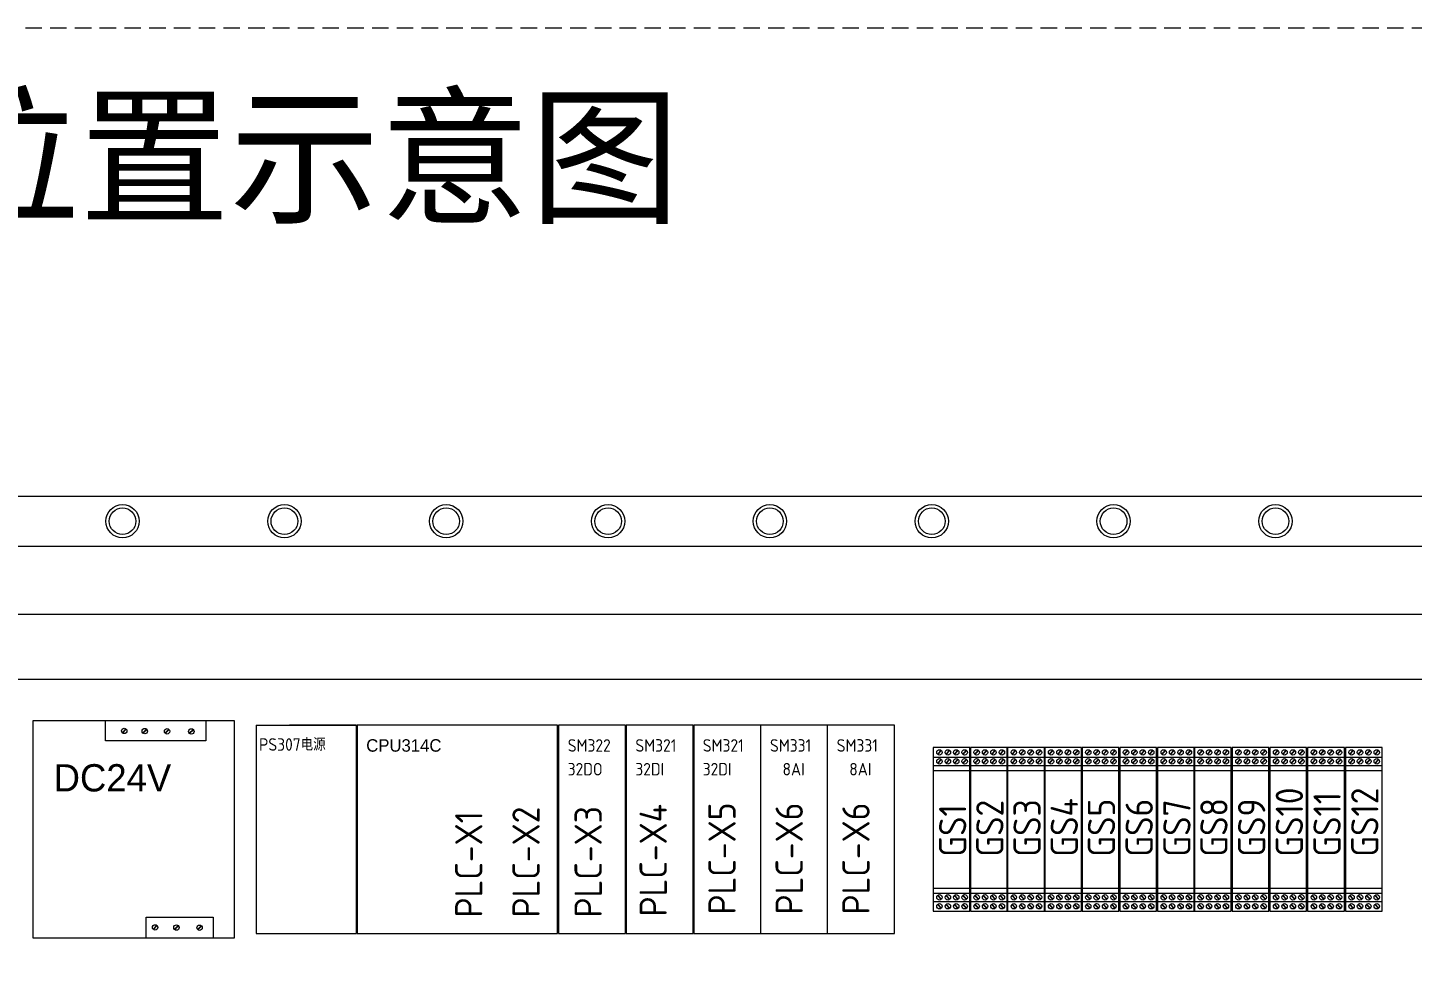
# Model space of a CAD drawing. Header units: millimetres. Extents: x 32721 to 72822, y 57624 to 123188.
# Drawn here: x 33098.1 to 33517.5, y 61903.7 to 62184.8 of the extents above; entities that cross this region are included whole.
import ezdxf

# ---------------------------------------------------------------- set-up
doc = ezdxf.new("R2010")
doc.units = ezdxf.units.MM
doc.header["$LTSCALE"] = 10
doc.linetypes.add('DASHED', pattern=[0.75, 0.5, -0.25])
doc.layers.get('0').update_dxf_attribs({"lineweight": 18})
doc.layers.add('1轮廓实线层', color=7, linetype='Continuous', lineweight=18)
doc.layers.add('6文字层', color=3, linetype='Continuous', lineweight=18)
doc.styles.add('FS', font='')
doc.styles.get("Standard").update_dxf_attribs({"font": 'isocp.shx', "width": 0.707, "bigfont": 'hztxt.shx'})
doc.styles.add('样式 1', font='SIMYOU.TTF', dxfattribs={"width": 0.75})
doc.styles.get('FS').set_extended_font_data('宋体')

msp = doc.modelspace()

# ---------------------------------------------------------------- linework, layer by layer
at = {"layer": '1轮廓实线层'}
for p, q in [((33026.21, 62042.83), (33723.68, 62042.83)), ((33041.37, 62027.67), (33708.51, 62027.67)), ((33066.02, 62007.08), (33683.86, 62007.08)), ((33085.75, 61987.38), (33664.14, 61987.38)), ((33160.74, 61974.74), (33099.58, 61974.74)), ((33099.58, 61974.74), (33099.58, 61909.03)), ((33160.74, 61909.03), (33160.74, 61974.74)), ((33126.66, 61971.17), (33127.82, 61972.33)), ((33126.76, 61971.06), (33127.92, 61972.23)), ((33132.88, 61971.12), (33134.04, 61972.28)), ((33132.98, 61971.01), (33134.14, 61972.17)), ((33139.64, 61971.06), (33140.8, 61972.23)), ((33139.74, 61970.96), (33140.9, 61972.12)), ((33146.98, 61971.01), (33148.14, 61972.17)), ((33147.08, 61970.91), (33148.24, 61972.07)), ((33167.3, 61973.47), (33167.3, 61910.3)), ((33167.3, 61973.47), (33197.62, 61973.47)), ((33197.62, 61973.47), (33177.4, 61973.47)), ((33197.62, 61910.3), (33197.62, 61973.47)), ((33258.51, 61973.47), (33197.86, 61973.47)), ((33197.86, 61973.47), (33197.86, 61910.3)), ((33258.51, 61910.3), (33258.51, 61973.47)), ((33279.11, 61973.47), (33258.89, 61973.47)), ((33258.89, 61973.47), (33258.89, 61910.3)), ((33279.11, 61910.3), (33279.11, 61973.47)), ((33299.6, 61973.47), (33279.38, 61973.47)), ((33279.38, 61973.47), (33279.38, 61910.3)), ((33299.6, 61910.3), (33299.6, 61973.47)), ((33320, 61973.47), (33299.79, 61973.47)), ((33299.79, 61973.47), (33299.79, 61910.3)), ((33320, 61973.47), (33320, 61910.3)), ((33320.15, 61910.3), (33320.15, 61973.47)), ((33340.36, 61973.47), (33320.15, 61973.47)), ((33340.36, 61910.3), (33340.36, 61973.47)), ((33340.36, 61910.3), (33340.36, 61973.47)), ((33360.58, 61973.47), (33340.36, 61973.47)), ((33360.58, 61910.3), (33360.58, 61973.47)), ((33136.02, 61911.64), (33137.18, 61912.8)), ((33136.12, 61911.54), (33137.28, 61912.7)), ((33142.48, 61911.59), (33143.64, 61912.75)), ((33142.58, 61911.49), (33143.74, 61912.65)), ((33149.49, 61911.54), (33150.65, 61912.7)), ((33149.59, 61911.43), (33150.76, 61912.6)), ((33099.58, 61909.03), (33160.74, 61909.03)), ((33167.3, 61910.3), (33197.62, 61910.3)), ((33177.4, 61910.3), (33197.62, 61910.3)), ((33197.86, 61910.3), (33258.51, 61910.3)), ((33258.89, 61910.3), (33279.11, 61910.3)), ((33279.38, 61910.3), (33299.6, 61910.3)), ((33299.79, 61910.3), (33320, 61910.3)), ((33320.15, 61910.3), (33340.36, 61910.3)), ((33340.36, 61910.3), (33360.58, 61910.3))]:
    msp.add_line(p, q, dxfattribs=at)
at = {"layer": '1轮廓实线层', "lineweight": 13}
for p, q in [((33383.47, 61966.65), (33372.35, 61966.65)), ((33372.35, 61966.65), (33372.35, 61917.12)), ((33373.6, 61964.67), (33374.76, 61965.83)), ((33373.7, 61964.57), (33374.86, 61965.73)), ((33376.14, 61964.67), (33377.31, 61965.83)), ((33376.25, 61964.57), (33377.41, 61965.73)), ((33378.69, 61964.67), (33379.85, 61965.83)), ((33378.79, 61964.57), (33379.95, 61965.73)), ((33381.24, 61964.67), (33382.4, 61965.83)), ((33381.34, 61964.57), (33382.5, 61965.73)), ((33383.47, 61917.12), (33383.47, 61966.65)), ((33394.74, 61966.65), (33383.62, 61966.65)), ((33383.62, 61966.65), (33383.62, 61917.12)), ((33384.87, 61964.67), (33386.03, 61965.83)), ((33384.97, 61964.57), (33386.13, 61965.73)), ((33387.42, 61964.67), (33388.58, 61965.83)), ((33387.52, 61964.57), (33388.68, 61965.73)), ((33389.96, 61964.67), (33391.12, 61965.83)), ((33390.06, 61964.57), (33391.23, 61965.73)), ((33392.51, 61964.67), (33393.67, 61965.83)), ((33392.61, 61964.57), (33393.77, 61965.73)), ((33394.74, 61917.12), (33394.74, 61966.65)), ((33406.01, 61966.65), (33394.89, 61966.65)), ((33394.89, 61966.65), (33394.89, 61917.12)), ((33396.14, 61964.67), (33397.3, 61965.83)), ((33396.24, 61964.57), (33397.41, 61965.73)), ((33398.69, 61964.67), (33399.85, 61965.83)), ((33398.79, 61964.57), (33399.95, 61965.73)), ((33401.23, 61964.67), (33402.4, 61965.83)), ((33401.34, 61964.57), (33402.5, 61965.73)), ((33403.78, 61964.67), (33404.94, 61965.83)), ((33403.88, 61964.57), (33405.04, 61965.73)), ((33406.01, 61917.12), (33406.01, 61966.65)), ((33417.28, 61966.65), (33406.16, 61966.65)), ((33406.16, 61966.65), (33406.16, 61917.12)), ((33407.41, 61964.67), (33408.58, 61965.83)), ((33407.52, 61964.57), (33408.68, 61965.73)), ((33409.96, 61964.67), (33411.12, 61965.83)), ((33410.06, 61964.57), (33411.22, 61965.73)), ((33412.51, 61964.67), (33413.67, 61965.83)), ((33412.61, 61964.57), (33413.77, 61965.73)), ((33415.05, 61964.67), (33416.21, 61965.83)), ((33415.15, 61964.57), (33416.32, 61965.73)), ((33417.28, 61917.12), (33417.28, 61966.65)), ((33428.55, 61966.65), (33417.44, 61966.65)), ((33417.44, 61966.65), (33417.44, 61917.12)), ((33418.69, 61964.67), (33419.85, 61965.83)), ((33418.79, 61964.57), (33419.95, 61965.73)), ((33421.23, 61964.67), (33422.39, 61965.83)), ((33421.33, 61964.57), (33422.5, 61965.73)), ((33423.78, 61964.67), (33424.94, 61965.83)), ((33423.88, 61964.57), (33425.04, 61965.73)), ((33426.32, 61964.67), (33427.49, 61965.83)), ((33426.43, 61964.57), (33427.59, 61965.73)), ((33428.55, 61917.12), (33428.55, 61966.65)), ((33439.98, 61966.65), (33428.86, 61966.65)), ((33428.86, 61966.65), (33428.86, 61917.12)), ((33430.11, 61964.67), (33431.27, 61965.83)), ((33430.21, 61964.57), (33431.37, 61965.73)), ((33432.66, 61964.67), (33433.82, 61965.83)), ((33432.76, 61964.57), (33433.92, 61965.73)), ((33435.2, 61964.67), (33436.36, 61965.83)), ((33435.3, 61964.57), (33436.47, 61965.73)), ((33437.75, 61964.67), (33438.91, 61965.83)), ((33437.85, 61964.57), (33439.01, 61965.73)), ((33439.98, 61917.12), (33439.98, 61966.65)), ((33451.4, 61966.65), (33440.29, 61966.65)), ((33440.29, 61966.65), (33440.29, 61917.12)), ((33441.54, 61964.67), (33442.7, 61965.83)), ((33441.64, 61964.57), (33442.8, 61965.73)), ((33444.08, 61964.67), (33445.24, 61965.83)), ((33444.18, 61964.57), (33445.34, 61965.73)), ((33446.63, 61964.67), (33447.79, 61965.83)), ((33446.73, 61964.57), (33447.89, 61965.73)), ((33449.17, 61964.67), (33450.33, 61965.83)), ((33449.27, 61964.57), (33450.44, 61965.73)), ((33451.4, 61917.12), (33451.4, 61966.65)), ((33462.61, 61966.65), (33451.49, 61966.65)), ((33451.49, 61966.65), (33451.49, 61917.12)), ((33452.74, 61964.67), (33453.9, 61965.83)), ((33452.85, 61964.57), (33454.01, 61965.73)), ((33455.29, 61964.67), (33456.45, 61965.83)), ((33455.39, 61964.57), (33456.55, 61965.73)), ((33457.84, 61964.67), (33459, 61965.83)), ((33457.94, 61964.57), (33459.1, 61965.73)), ((33460.38, 61964.67), (33461.54, 61965.83)), ((33460.48, 61964.57), (33461.64, 61965.73)), ((33462.61, 61917.12), (33462.61, 61966.65)), ((33474.04, 61966.65), (33462.92, 61966.65)), ((33462.92, 61966.65), (33462.92, 61917.12)), ((33464.17, 61964.67), (33465.33, 61965.83)), ((33464.27, 61964.57), (33465.43, 61965.73)), ((33466.71, 61964.67), (33467.88, 61965.83)), ((33466.82, 61964.57), (33467.98, 61965.73)), ((33469.26, 61964.67), (33470.42, 61965.83)), ((33469.36, 61964.57), (33470.52, 61965.73)), ((33471.81, 61964.67), (33472.97, 61965.83)), ((33471.91, 61964.57), (33473.07, 61965.73)), ((33474.04, 61917.12), (33474.04, 61966.65)), ((33485.46, 61966.65), (33474.34, 61966.65)), ((33474.34, 61966.65), (33474.34, 61917.12)), ((33475.59, 61964.67), (33476.75, 61965.83)), ((33475.69, 61964.57), (33476.86, 61965.73)), ((33478.14, 61964.67), (33479.3, 61965.83)), ((33478.24, 61964.57), (33479.4, 61965.73)), ((33480.68, 61964.67), (33481.85, 61965.83)), ((33480.79, 61964.57), (33481.95, 61965.73)), ((33483.23, 61964.67), (33484.39, 61965.83)), ((33483.33, 61964.57), (33484.49, 61965.73)), ((33485.46, 61917.12), (33485.46, 61966.65)), ((33496.89, 61966.65), (33485.77, 61966.65)), ((33485.77, 61966.65), (33485.77, 61917.12)), ((33487.02, 61964.67), (33488.18, 61965.83)), ((33487.12, 61964.57), (33488.28, 61965.73)), ((33489.56, 61964.67), (33490.72, 61965.83)), ((33489.67, 61964.57), (33490.83, 61965.73)), ((33492.11, 61964.67), (33493.27, 61965.83)), ((33492.21, 61964.57), (33493.37, 61965.73)), ((33494.65, 61964.67), (33495.82, 61965.83)), ((33494.76, 61964.57), (33495.92, 61965.73)), ((33496.89, 61917.12), (33496.89, 61966.65)), ((33508.31, 61966.65), (33497.19, 61966.65)), ((33497.19, 61966.65), (33497.19, 61917.12)), ((33498.44, 61964.67), (33499.6, 61965.83)), ((33498.54, 61964.57), (33499.71, 61965.73)), ((33500.99, 61964.67), (33502.15, 61965.83)), ((33501.09, 61964.57), (33502.25, 61965.73)), ((33503.53, 61964.67), (33504.7, 61965.83)), ((33503.64, 61964.57), (33504.8, 61965.73)), ((33506.08, 61964.67), (33507.24, 61965.83)), ((33506.18, 61964.57), (33507.34, 61965.73)), ((33508.31, 61917.12), (33508.31, 61966.65)), ((33372.35, 61963.71), (33383.47, 61963.71)), ((33373.6, 61961.95), (33374.76, 61963.11)), ((33373.7, 61961.85), (33374.86, 61963.01)), ((33376.14, 61961.95), (33377.31, 61963.11)), ((33376.25, 61961.85), (33377.41, 61963.01)), ((33378.69, 61961.95), (33379.85, 61963.11)), ((33378.79, 61961.85), (33379.95, 61963.01)), ((33381.24, 61961.95), (33382.4, 61963.11)), ((33381.34, 61961.85), (33382.5, 61963.01)), ((33383.62, 61963.71), (33394.74, 61963.71)), ((33384.87, 61961.95), (33386.03, 61963.11)), ((33384.97, 61961.85), (33386.13, 61963.01)), ((33387.42, 61961.95), (33388.58, 61963.11)), ((33387.52, 61961.85), (33388.68, 61963.01)), ((33389.96, 61961.95), (33391.12, 61963.11)), ((33390.06, 61961.85), (33391.23, 61963.01)), ((33392.51, 61961.95), (33393.67, 61963.11)), ((33392.61, 61961.85), (33393.77, 61963.01)), ((33394.89, 61963.71), (33406.01, 61963.71)), ((33396.14, 61961.95), (33397.3, 61963.11)), ((33396.24, 61961.85), (33397.41, 61963.01)), ((33398.69, 61961.95), (33399.85, 61963.11)), ((33398.79, 61961.85), (33399.95, 61963.01)), ((33401.23, 61961.95), (33402.4, 61963.11)), ((33401.34, 61961.85), (33402.5, 61963.01)), ((33403.78, 61961.95), (33404.94, 61963.11)), ((33403.88, 61961.85), (33405.04, 61963.01)), ((33406.16, 61963.71), (33417.28, 61963.71)), ((33407.41, 61961.95), (33408.58, 61963.11)), ((33407.52, 61961.85), (33408.68, 61963.01)), ((33409.96, 61961.95), (33411.12, 61963.11)), ((33410.06, 61961.85), (33411.22, 61963.01)), ((33412.51, 61961.95), (33413.67, 61963.11)), ((33412.61, 61961.85), (33413.77, 61963.01)), ((33415.05, 61961.95), (33416.21, 61963.11)), ((33415.15, 61961.85), (33416.32, 61963.01)), ((33417.44, 61963.71), (33428.55, 61963.71)), ((33418.69, 61961.95), (33419.85, 61963.11)), ((33418.79, 61961.85), (33419.95, 61963.01)), ((33421.23, 61961.95), (33422.39, 61963.11)), ((33421.33, 61961.85), (33422.5, 61963.01)), ((33423.78, 61961.95), (33424.94, 61963.11)), ((33423.88, 61961.85), (33425.04, 61963.01)), ((33426.32, 61961.95), (33427.49, 61963.11)), ((33426.43, 61961.85), (33427.59, 61963.01)), ((33428.86, 61963.71), (33439.98, 61963.71)), ((33430.11, 61961.95), (33431.27, 61963.11)), ((33430.21, 61961.85), (33431.37, 61963.01)), ((33432.66, 61961.95), (33433.82, 61963.11)), ((33432.76, 61961.85), (33433.92, 61963.01)), ((33435.2, 61961.95), (33436.36, 61963.11)), ((33435.3, 61961.85), (33436.47, 61963.01)), ((33437.75, 61961.95), (33438.91, 61963.11)), ((33437.85, 61961.85), (33439.01, 61963.01)), ((33440.29, 61963.71), (33451.4, 61963.71)), ((33441.54, 61961.95), (33442.7, 61963.11)), ((33441.64, 61961.85), (33442.8, 61963.01)), ((33444.08, 61961.95), (33445.24, 61963.11)), ((33444.18, 61961.85), (33445.34, 61963.01)), ((33446.63, 61961.95), (33447.79, 61963.11)), ((33446.73, 61961.85), (33447.89, 61963.01)), ((33449.17, 61961.95), (33450.33, 61963.11)), ((33449.27, 61961.85), (33450.44, 61963.01)), ((33451.49, 61963.71), (33462.61, 61963.71)), ((33452.74, 61961.95), (33453.9, 61963.11)), ((33452.85, 61961.85), (33454.01, 61963.01)), ((33455.29, 61961.95), (33456.45, 61963.11)), ((33455.39, 61961.85), (33456.55, 61963.01)), ((33457.84, 61961.95), (33459, 61963.11)), ((33457.94, 61961.85), (33459.1, 61963.01)), ((33460.38, 61961.95), (33461.54, 61963.11)), ((33460.48, 61961.85), (33461.64, 61963.01)), ((33462.92, 61963.71), (33474.04, 61963.71)), ((33464.17, 61961.95), (33465.33, 61963.11)), ((33464.27, 61961.85), (33465.43, 61963.01)), ((33466.71, 61961.95), (33467.88, 61963.11)), ((33466.82, 61961.85), (33467.98, 61963.01)), ((33469.26, 61961.95), (33470.42, 61963.11)), ((33469.36, 61961.85), (33470.52, 61963.01)), ((33471.81, 61961.95), (33472.97, 61963.11)), ((33471.91, 61961.85), (33473.07, 61963.01)), ((33474.34, 61963.71), (33485.46, 61963.71)), ((33475.59, 61961.95), (33476.75, 61963.11)), ((33475.69, 61961.85), (33476.86, 61963.01)), ((33478.14, 61961.95), (33479.3, 61963.11)), ((33478.24, 61961.85), (33479.4, 61963.01)), ((33480.68, 61961.95), (33481.85, 61963.11)), ((33480.79, 61961.85), (33481.95, 61963.01)), ((33483.23, 61961.95), (33484.39, 61963.11)), ((33483.33, 61961.85), (33484.49, 61963.01)), ((33485.77, 61963.71), (33496.89, 61963.71)), ((33487.02, 61961.95), (33488.18, 61963.11)), ((33487.12, 61961.85), (33488.28, 61963.01)), ((33489.56, 61961.95), (33490.72, 61963.11)), ((33489.67, 61961.85), (33490.83, 61963.01)), ((33492.11, 61961.95), (33493.27, 61963.11)), ((33492.21, 61961.85), (33493.37, 61963.01)), ((33494.65, 61961.95), (33495.82, 61963.11)), ((33494.76, 61961.85), (33495.92, 61963.01)), ((33497.19, 61963.71), (33508.31, 61963.71)), ((33498.44, 61961.95), (33499.6, 61963.11)), ((33498.54, 61961.85), (33499.71, 61963.01)), ((33500.99, 61961.95), (33502.15, 61963.11)), ((33501.09, 61961.85), (33502.25, 61963.01)), ((33503.53, 61961.95), (33504.7, 61963.11)), ((33503.64, 61961.85), (33504.8, 61963.01)), ((33506.08, 61961.95), (33507.24, 61963.11)), ((33506.18, 61961.85), (33507.34, 61963.01)), ((33372.35, 61961.21), (33383.47, 61961.21)), ((33372.35, 61959.76), (33383.47, 61959.76)), ((33383.62, 61961.21), (33394.74, 61961.21)), ((33383.62, 61959.76), (33394.74, 61959.76)), ((33394.89, 61961.21), (33406.01, 61961.21)), ((33394.89, 61959.76), (33406.01, 61959.76)), ((33406.16, 61961.21), (33417.28, 61961.21)), ((33406.16, 61959.76), (33417.28, 61959.76)), ((33417.44, 61961.21), (33428.55, 61961.21)), ((33417.44, 61959.76), (33428.55, 61959.76)), ((33428.86, 61961.21), (33439.98, 61961.21)), ((33428.86, 61959.76), (33439.98, 61959.76)), ((33440.29, 61961.21), (33451.4, 61961.21)), ((33440.29, 61959.76), (33451.4, 61959.76)), ((33451.49, 61961.21), (33462.61, 61961.21)), ((33451.49, 61959.76), (33462.61, 61959.76)), ((33462.92, 61961.21), (33474.04, 61961.21)), ((33462.92, 61959.76), (33474.04, 61959.76)), ((33474.34, 61961.21), (33485.46, 61961.21)), ((33474.34, 61959.76), (33485.46, 61959.76)), ((33485.77, 61961.21), (33496.89, 61961.21)), ((33485.77, 61959.76), (33496.89, 61959.76)), ((33497.19, 61961.21), (33508.31, 61961.21)), ((33497.19, 61959.76), (33508.31, 61959.76)), ((33372.35, 61924.01), (33383.47, 61924.01)), ((33383.62, 61924.01), (33394.74, 61924.01)), ((33394.89, 61924.01), (33406.01, 61924.01)), ((33406.16, 61924.01), (33417.28, 61924.01)), ((33417.44, 61924.01), (33428.55, 61924.01)), ((33428.86, 61924.01), (33439.98, 61924.01)), ((33440.29, 61924.01), (33451.4, 61924.01)), ((33451.49, 61924.01), (33462.61, 61924.01)), ((33462.92, 61924.01), (33474.04, 61924.01)), ((33474.34, 61924.01), (33485.46, 61924.01)), ((33485.77, 61924.01), (33496.89, 61924.01)), ((33497.19, 61924.01), (33508.31, 61924.01)), ((33372.35, 61922.56), (33383.47, 61922.56)), ((33372.35, 61920.06), (33383.47, 61920.06)), ((33373.6, 61921.82), (33374.76, 61920.65)), ((33373.7, 61921.92), (33374.86, 61920.76)), ((33376.14, 61921.82), (33377.31, 61920.65)), ((33376.25, 61921.92), (33377.41, 61920.76)), ((33378.69, 61921.82), (33379.85, 61920.65)), ((33378.79, 61921.92), (33379.95, 61920.76)), ((33381.24, 61921.82), (33382.4, 61920.65)), ((33381.34, 61921.92), (33382.5, 61920.76)), ((33383.62, 61922.56), (33394.74, 61922.56)), ((33383.62, 61920.06), (33394.74, 61920.06)), ((33384.87, 61921.82), (33386.03, 61920.65)), ((33384.97, 61921.92), (33386.13, 61920.76)), ((33387.42, 61921.82), (33388.58, 61920.65)), ((33387.52, 61921.92), (33388.68, 61920.76)), ((33389.96, 61921.82), (33391.12, 61920.65)), ((33390.06, 61921.92), (33391.23, 61920.76)), ((33392.51, 61921.82), (33393.67, 61920.65)), ((33392.61, 61921.92), (33393.77, 61920.76)), ((33394.89, 61922.56), (33406.01, 61922.56)), ((33394.89, 61920.06), (33406.01, 61920.06)), ((33396.14, 61921.82), (33397.3, 61920.65)), ((33396.24, 61921.92), (33397.41, 61920.76)), ((33398.69, 61921.82), (33399.85, 61920.65)), ((33398.79, 61921.92), (33399.95, 61920.76)), ((33401.23, 61921.82), (33402.4, 61920.65)), ((33401.34, 61921.92), (33402.5, 61920.76)), ((33403.78, 61921.82), (33404.94, 61920.65)), ((33403.88, 61921.92), (33405.04, 61920.76)), ((33406.16, 61922.56), (33417.28, 61922.56)), ((33406.16, 61920.06), (33417.28, 61920.06)), ((33407.41, 61921.82), (33408.58, 61920.65)), ((33407.52, 61921.92), (33408.68, 61920.76)), ((33409.96, 61921.82), (33411.12, 61920.65)), ((33410.06, 61921.92), (33411.22, 61920.76)), ((33412.51, 61921.82), (33413.67, 61920.65)), ((33412.61, 61921.92), (33413.77, 61920.76)), ((33415.05, 61921.82), (33416.21, 61920.65)), ((33415.15, 61921.92), (33416.32, 61920.76)), ((33417.44, 61922.56), (33428.55, 61922.56)), ((33417.44, 61920.06), (33428.55, 61920.06)), ((33418.69, 61921.82), (33419.85, 61920.65)), ((33418.79, 61921.92), (33419.95, 61920.76)), ((33421.23, 61921.82), (33422.39, 61920.65)), ((33421.33, 61921.92), (33422.5, 61920.76)), ((33423.78, 61921.82), (33424.94, 61920.65)), ((33423.88, 61921.92), (33425.04, 61920.76)), ((33426.32, 61921.82), (33427.49, 61920.65)), ((33426.43, 61921.92), (33427.59, 61920.76)), ((33428.86, 61922.56), (33439.98, 61922.56)), ((33428.86, 61920.06), (33439.98, 61920.06)), ((33430.11, 61921.82), (33431.27, 61920.65)), ((33430.21, 61921.92), (33431.37, 61920.76)), ((33432.66, 61921.82), (33433.82, 61920.65)), ((33432.76, 61921.92), (33433.92, 61920.76)), ((33435.2, 61921.82), (33436.36, 61920.65)), ((33435.3, 61921.92), (33436.47, 61920.76)), ((33437.75, 61921.82), (33438.91, 61920.65)), ((33437.85, 61921.92), (33439.01, 61920.76)), ((33440.29, 61922.56), (33451.4, 61922.56)), ((33440.29, 61920.06), (33451.4, 61920.06)), ((33441.54, 61921.82), (33442.7, 61920.65)), ((33441.64, 61921.92), (33442.8, 61920.76)), ((33444.08, 61921.82), (33445.24, 61920.65)), ((33444.18, 61921.92), (33445.34, 61920.76)), ((33446.63, 61921.82), (33447.79, 61920.65)), ((33446.73, 61921.92), (33447.89, 61920.76)), ((33449.17, 61921.82), (33450.33, 61920.65)), ((33449.27, 61921.92), (33450.44, 61920.76)), ((33451.49, 61922.56), (33462.61, 61922.56)), ((33451.49, 61920.06), (33462.61, 61920.06)), ((33452.74, 61921.82), (33453.9, 61920.65)), ((33452.85, 61921.92), (33454.01, 61920.76)), ((33455.29, 61921.82), (33456.45, 61920.65)), ((33455.39, 61921.92), (33456.55, 61920.76)), ((33457.84, 61921.82), (33459, 61920.65)), ((33457.94, 61921.92), (33459.1, 61920.76)), ((33460.38, 61921.82), (33461.54, 61920.65)), ((33460.48, 61921.92), (33461.64, 61920.76)), ((33462.92, 61922.56), (33474.04, 61922.56)), ((33462.92, 61920.06), (33474.04, 61920.06)), ((33464.17, 61921.82), (33465.33, 61920.65)), ((33464.27, 61921.92), (33465.43, 61920.76)), ((33466.71, 61921.82), (33467.88, 61920.65)), ((33466.82, 61921.92), (33467.98, 61920.76)), ((33469.26, 61921.82), (33470.42, 61920.65)), ((33469.36, 61921.92), (33470.52, 61920.76)), ((33471.81, 61921.82), (33472.97, 61920.65)), ((33471.91, 61921.92), (33473.07, 61920.76)), ((33474.34, 61922.56), (33485.46, 61922.56)), ((33474.34, 61920.06), (33485.46, 61920.06)), ((33475.59, 61921.82), (33476.75, 61920.65)), ((33475.69, 61921.92), (33476.86, 61920.76)), ((33478.14, 61921.82), (33479.3, 61920.65)), ((33478.24, 61921.92), (33479.4, 61920.76)), ((33480.68, 61921.82), (33481.85, 61920.65)), ((33480.79, 61921.92), (33481.95, 61920.76)), ((33483.23, 61921.82), (33484.39, 61920.65)), ((33483.33, 61921.92), (33484.49, 61920.76)), ((33485.77, 61922.56), (33496.89, 61922.56)), ((33485.77, 61920.06), (33496.89, 61920.06)), ((33487.02, 61921.82), (33488.18, 61920.65)), ((33487.12, 61921.92), (33488.28, 61920.76)), ((33489.56, 61921.82), (33490.72, 61920.65)), ((33489.67, 61921.92), (33490.83, 61920.76)), ((33492.11, 61921.82), (33493.27, 61920.65)), ((33492.21, 61921.92), (33493.37, 61920.76)), ((33494.65, 61921.82), (33495.82, 61920.65)), ((33494.76, 61921.92), (33495.92, 61920.76)), ((33497.19, 61922.56), (33508.31, 61922.56)), ((33497.19, 61920.06), (33508.31, 61920.06)), ((33498.44, 61921.82), (33499.6, 61920.65)), ((33498.54, 61921.92), (33499.71, 61920.76)), ((33500.99, 61921.82), (33502.15, 61920.65)), ((33501.09, 61921.92), (33502.25, 61920.76)), ((33503.53, 61921.82), (33504.7, 61920.65)), ((33503.64, 61921.92), (33504.8, 61920.76)), ((33506.08, 61921.82), (33507.24, 61920.65)), ((33506.18, 61921.92), (33507.34, 61920.76)), ((33372.35, 61917.12), (33383.47, 61917.12)), ((33373.6, 61919.1), (33374.76, 61917.94)), ((33373.7, 61919.2), (33374.86, 61918.04)), ((33376.14, 61919.1), (33377.31, 61917.94)), ((33376.25, 61919.2), (33377.41, 61918.04)), ((33378.69, 61919.1), (33379.85, 61917.94)), ((33378.79, 61919.2), (33379.95, 61918.04)), ((33381.24, 61919.1), (33382.4, 61917.94)), ((33381.34, 61919.2), (33382.5, 61918.04)), ((33383.62, 61917.12), (33394.74, 61917.12)), ((33384.87, 61919.1), (33386.03, 61917.94)), ((33384.97, 61919.2), (33386.13, 61918.04)), ((33387.42, 61919.1), (33388.58, 61917.94)), ((33387.52, 61919.2), (33388.68, 61918.04)), ((33389.96, 61919.1), (33391.12, 61917.94)), ((33390.06, 61919.2), (33391.23, 61918.04)), ((33392.51, 61919.1), (33393.67, 61917.94)), ((33392.61, 61919.2), (33393.77, 61918.04)), ((33394.89, 61917.12), (33406.01, 61917.12)), ((33396.14, 61919.1), (33397.3, 61917.94)), ((33396.24, 61919.2), (33397.41, 61918.04)), ((33398.69, 61919.1), (33399.85, 61917.94)), ((33398.79, 61919.2), (33399.95, 61918.04)), ((33401.23, 61919.1), (33402.4, 61917.94)), ((33401.34, 61919.2), (33402.5, 61918.04)), ((33403.78, 61919.1), (33404.94, 61917.94)), ((33403.88, 61919.2), (33405.04, 61918.04)), ((33406.16, 61917.12), (33417.28, 61917.12)), ((33407.41, 61919.1), (33408.58, 61917.94)), ((33407.52, 61919.2), (33408.68, 61918.04)), ((33409.96, 61919.1), (33411.12, 61917.94)), ((33410.06, 61919.2), (33411.22, 61918.04)), ((33412.51, 61919.1), (33413.67, 61917.94)), ((33412.61, 61919.2), (33413.77, 61918.04)), ((33415.05, 61919.1), (33416.21, 61917.94)), ((33415.15, 61919.2), (33416.32, 61918.04)), ((33417.44, 61917.12), (33428.55, 61917.12)), ((33418.69, 61919.1), (33419.85, 61917.94)), ((33418.79, 61919.2), (33419.95, 61918.04)), ((33421.23, 61919.1), (33422.39, 61917.94)), ((33421.33, 61919.2), (33422.5, 61918.04)), ((33423.78, 61919.1), (33424.94, 61917.94)), ((33423.88, 61919.2), (33425.04, 61918.04)), ((33426.32, 61919.1), (33427.49, 61917.94)), ((33426.43, 61919.2), (33427.59, 61918.04)), ((33428.86, 61917.12), (33439.98, 61917.12)), ((33430.11, 61919.1), (33431.27, 61917.94)), ((33430.21, 61919.2), (33431.37, 61918.04)), ((33432.66, 61919.1), (33433.82, 61917.94)), ((33432.76, 61919.2), (33433.92, 61918.04)), ((33435.2, 61919.1), (33436.36, 61917.94)), ((33435.3, 61919.2), (33436.47, 61918.04)), ((33437.75, 61919.1), (33438.91, 61917.94)), ((33437.85, 61919.2), (33439.01, 61918.04)), ((33440.29, 61917.12), (33451.4, 61917.12)), ((33441.54, 61919.1), (33442.7, 61917.94)), ((33441.64, 61919.2), (33442.8, 61918.04)), ((33444.08, 61919.1), (33445.24, 61917.94)), ((33444.18, 61919.2), (33445.34, 61918.04)), ((33446.63, 61919.1), (33447.79, 61917.94)), ((33446.73, 61919.2), (33447.89, 61918.04)), ((33449.17, 61919.1), (33450.33, 61917.94)), ((33449.27, 61919.2), (33450.44, 61918.04)), ((33451.49, 61917.12), (33462.61, 61917.12)), ((33452.74, 61919.1), (33453.9, 61917.94)), ((33452.85, 61919.2), (33454.01, 61918.04)), ((33455.29, 61919.1), (33456.45, 61917.94)), ((33455.39, 61919.2), (33456.55, 61918.04)), ((33457.84, 61919.1), (33459, 61917.94)), ((33457.94, 61919.2), (33459.1, 61918.04)), ((33460.38, 61919.1), (33461.54, 61917.94)), ((33460.48, 61919.2), (33461.64, 61918.04)), ((33462.92, 61917.12), (33474.04, 61917.12)), ((33464.17, 61919.1), (33465.33, 61917.94)), ((33464.27, 61919.2), (33465.43, 61918.04)), ((33466.71, 61919.1), (33467.88, 61917.94)), ((33466.82, 61919.2), (33467.98, 61918.04)), ((33469.26, 61919.1), (33470.42, 61917.94)), ((33469.36, 61919.2), (33470.52, 61918.04)), ((33471.81, 61919.1), (33472.97, 61917.94)), ((33471.91, 61919.2), (33473.07, 61918.04)), ((33474.34, 61917.12), (33485.46, 61917.12)), ((33475.59, 61919.1), (33476.75, 61917.94)), ((33475.69, 61919.2), (33476.86, 61918.04)), ((33478.14, 61919.1), (33479.3, 61917.94)), ((33478.24, 61919.2), (33479.4, 61918.04)), ((33480.68, 61919.1), (33481.85, 61917.94)), ((33480.79, 61919.2), (33481.95, 61918.04)), ((33483.23, 61919.1), (33484.39, 61917.94)), ((33483.33, 61919.2), (33484.49, 61918.04)), ((33485.77, 61917.12), (33496.89, 61917.12)), ((33487.02, 61919.1), (33488.18, 61917.94)), ((33487.12, 61919.2), (33488.28, 61918.04)), ((33489.56, 61919.1), (33490.72, 61917.94)), ((33489.67, 61919.2), (33490.83, 61918.04)), ((33492.11, 61919.1), (33493.27, 61917.94)), ((33492.21, 61919.2), (33493.37, 61918.04)), ((33494.65, 61919.1), (33495.82, 61917.94)), ((33494.76, 61919.2), (33495.92, 61918.04)), ((33497.19, 61917.12), (33508.31, 61917.12)), ((33498.44, 61919.1), (33499.6, 61917.94)), ((33498.54, 61919.2), (33499.71, 61918.04)), ((33500.99, 61919.1), (33502.15, 61917.94)), ((33501.09, 61919.2), (33502.25, 61918.04)), ((33503.53, 61919.1), (33504.7, 61917.94)), ((33503.64, 61919.2), (33504.8, 61918.04)), ((33506.08, 61919.1), (33507.24, 61917.94)), ((33506.18, 61919.2), (33507.34, 61918.04))]:
    msp.add_line(p, q, dxfattribs=at)
at = {"layer": '1轮廓实线层', "linetype": 'DASHED'}
msp.add_lwpolyline([(32887.35, 62184.8), (33823.3, 62184.8), (33823.3, 61318.65), (32887.35, 61318.65)], close=True, dxfattribs=at)
at = {"layer": '1轮廓实线层'}
for points in [[(33152.06, 61974.74), (33152.06, 61968.66), (33121.59, 61968.66), (33121.59, 61974.74)], [(33133.89, 61909.03), (33133.89, 61915.3), (33154.24, 61915.3), (33154.24, 61909.03)]]:
    msp.add_lwpolyline(points, dxfattribs=at)
for centre, radius in [((33126.78, 62035.25), 5.05), ((33126.78, 62035.25), 4.04), ((33175.81, 62035.25), 5.05), ((33175.81, 62035.25), 4.04), ((33224.83, 62035.25), 5.05), ((33224.83, 62035.25), 4.04), ((33273.86, 62035.25), 5.05), ((33273.86, 62035.25), 4.04), ((33322.88, 62035.25), 5.05), ((33322.88, 62035.25), 4.04), ((33371.91, 62035.25), 5.05), ((33371.91, 62035.25), 4.04), ((33427, 62035.25), 5.05), ((33427, 62035.25), 4.04), ((33476.02, 62035.25), 5.05), ((33476.02, 62035.25), 4.04), ((33127.29, 61971.7), 0.821), ((33133.51, 61971.65), 0.821), ((33140.27, 61971.59), 0.821), ((33147.61, 61971.54), 0.821), ((33136.65, 61912.17), 0.821), ((33143.11, 61912.12), 0.821), ((33150.12, 61912.07), 0.821)]:
    msp.add_circle(centre, radius, dxfattribs=at)
at = {"layer": '1轮廓实线层', "lineweight": 13}
for centre in [(33374.23, 61965.2), (33376.78, 61965.2), (33379.32, 61965.2), (33381.87, 61965.2), (33385.5, 61965.2), (33388.05, 61965.2), (33390.59, 61965.2), (33393.14, 61965.2), (33396.77, 61965.2), (33399.32, 61965.2), (33401.87, 61965.2), (33404.41, 61965.2), (33408.05, 61965.2), (33410.59, 61965.2), (33413.14, 61965.2), (33415.68, 61965.2), (33419.32, 61965.2), (33421.86, 61965.2), (33424.41, 61965.2), (33426.96, 61965.2), (33430.74, 61965.2), (33433.29, 61965.2), (33435.83, 61965.2), (33438.38, 61965.2), (33442.17, 61965.2), (33444.71, 61965.2), (33447.26, 61965.2), (33449.8, 61965.2), (33453.37, 61965.2), (33455.92, 61965.2), (33458.47, 61965.2), (33461.01, 61965.2), (33464.8, 61965.2), (33467.35, 61965.2), (33469.89, 61965.2), (33472.44, 61965.2), (33476.22, 61965.2), (33478.77, 61965.2), (33481.32, 61965.2), (33483.86, 61965.2), (33487.65, 61965.2), (33490.19, 61965.2), (33492.74, 61965.2), (33495.29, 61965.2), (33499.07, 61965.2), (33501.62, 61965.2), (33504.17, 61965.2), (33506.71, 61965.2), (33374.23, 61962.48), (33376.78, 61962.48), (33379.32, 61962.48), (33381.87, 61962.48), (33385.5, 61962.48), (33388.05, 61962.48), (33390.59, 61962.48), (33393.14, 61962.48), (33396.77, 61962.48), (33399.32, 61962.48), (33401.87, 61962.48), (33404.41, 61962.48), (33408.05, 61962.48), (33410.59, 61962.48), (33413.14, 61962.48), (33415.68, 61962.48), (33419.32, 61962.48), (33421.86, 61962.48), (33424.41, 61962.48), (33426.96, 61962.48), (33430.74, 61962.48), (33433.29, 61962.48), (33435.83, 61962.48), (33438.38, 61962.48), (33442.17, 61962.48), (33444.71, 61962.48), (33447.26, 61962.48), (33449.8, 61962.48), (33453.37, 61962.48), (33455.92, 61962.48), (33458.47, 61962.48), (33461.01, 61962.48), (33464.8, 61962.48), (33467.35, 61962.48), (33469.89, 61962.48), (33472.44, 61962.48), (33476.22, 61962.48), (33478.77, 61962.48), (33481.32, 61962.48), (33483.86, 61962.48), (33487.65, 61962.48), (33490.19, 61962.48), (33492.74, 61962.48), (33495.29, 61962.48), (33499.07, 61962.48), (33501.62, 61962.48), (33504.17, 61962.48), (33506.71, 61962.48), (33374.23, 61921.29), (33376.78, 61921.29), (33379.32, 61921.29), (33381.87, 61921.29), (33385.5, 61921.29), (33388.05, 61921.29), (33390.59, 61921.29), (33393.14, 61921.29), (33396.77, 61921.29), (33399.32, 61921.29), (33401.87, 61921.29), (33404.41, 61921.29), (33408.05, 61921.29), (33410.59, 61921.29), (33413.14, 61921.29), (33415.68, 61921.29), (33419.32, 61921.29), (33421.86, 61921.29), (33424.41, 61921.29), (33426.96, 61921.29), (33430.74, 61921.29), (33433.29, 61921.29), (33435.83, 61921.29), (33438.38, 61921.29), (33442.17, 61921.29), (33444.71, 61921.29), (33447.26, 61921.29), (33449.8, 61921.29), (33453.37, 61921.29), (33455.92, 61921.29), (33458.47, 61921.29), (33461.01, 61921.29), (33464.8, 61921.29), (33467.35, 61921.29), (33469.89, 61921.29), (33472.44, 61921.29), (33476.22, 61921.29), (33478.77, 61921.29), (33481.32, 61921.29), (33483.86, 61921.29), (33487.65, 61921.29), (33490.19, 61921.29), (33492.74, 61921.29), (33495.29, 61921.29), (33499.07, 61921.29), (33501.62, 61921.29), (33504.17, 61921.29), (33506.71, 61921.29), (33374.23, 61918.57), (33376.78, 61918.57), (33379.32, 61918.57), (33381.87, 61918.57), (33385.5, 61918.57), (33388.05, 61918.57), (33390.59, 61918.57), (33393.14, 61918.57), (33396.77, 61918.57), (33399.32, 61918.57), (33401.87, 61918.57), (33404.41, 61918.57), (33408.05, 61918.57), (33410.59, 61918.57), (33413.14, 61918.57), (33415.68, 61918.57), (33419.32, 61918.57), (33421.86, 61918.57), (33424.41, 61918.57), (33426.96, 61918.57), (33430.74, 61918.57), (33433.29, 61918.57), (33435.83, 61918.57), (33438.38, 61918.57), (33442.17, 61918.57), (33444.71, 61918.57), (33447.26, 61918.57), (33449.8, 61918.57), (33453.37, 61918.57), (33455.92, 61918.57), (33458.47, 61918.57), (33461.01, 61918.57), (33464.8, 61918.57), (33467.35, 61918.57), (33469.89, 61918.57), (33472.44, 61918.57), (33476.22, 61918.57), (33478.77, 61918.57), (33481.32, 61918.57), (33483.86, 61918.57), (33487.65, 61918.57), (33490.19, 61918.57), (33492.74, 61918.57), (33495.29, 61918.57), (33499.07, 61918.57), (33501.62, 61918.57), (33504.17, 61918.57), (33506.71, 61918.57)]:
    msp.add_circle(centre, 0.821, dxfattribs=at)

# ---------------------------------------------------------------- texts
at = {"color": 3, "style": 'FS'}
msp.add_text('说明：位置示意图', height=33.333, dxfattribs=at).set_placement((32931.91, 62128.97))
at = {"layer": '1轮廓实线层'}
for s, p in [('PS307电源', (33168.14, 61965.7)), ('SM322', (33261.63, 61965.41)), ('SM321', (33282.12, 61965.41)), ('SM321', (33302.53, 61965.41)), ('SM331', (33322.89, 61965.41)), ('SM331', (33343.1, 61965.41)), ('32DO', (33261.63, 61958.22)), ('32DI', (33282.12, 61958.22)), ('32DI', (33302.53, 61958.22)), ('8AI', (33326.7, 61958.22)), ('8AI', (33346.92, 61958.22))]:
    msp.add_text(s, height=3.785, rotation=360, dxfattribs=at).set_placement(p)
at = {"layer": '1轮廓实线层', "style": '样式 1'}
msp.add_text('CPU314C', height=3.785, rotation=360, dxfattribs=at).set_placement((33200.6, 61965.41))
at = {"layer": '6文字层', "style": '样式 1'}
msp.add_text('DC24V', height=8.269, rotation=360, dxfattribs=at).set_placement((33105.9, 61953.36))
at = {"layer": '6文字层'}
for s, p in [('GS10', (33484.37, 61933.59)), ('GS12', (33507.22, 61933.59)), ('PLC-X4', (33291.67, 61915.45)), ('PLC-X5', (33312.51, 61916.05)), ('PLC-X6', (33332.87, 61916.05)), ('PLC-X6', (33353.08, 61916.05)), ('GS2', (33393.64, 61933.59)), ('GS3', (33404.92, 61933.59)), ('GS4', (33416.19, 61933.59)), ('GS5', (33427.46, 61933.59)), ('GS6', (33438.89, 61933.59)), ('GS7', (33450.31, 61933.59)), ('GS8', (33461.52, 61933.59)), ('GS9', (33472.94, 61933.59)), ('GS11', (33495.79, 61933.59)), ('PLC-X1', (33235.79, 61915.14)), ('PLC-X2', (33253.14, 61915.14)), ('PLC-X3', (33271.97, 61915.14)), ('GS1', (33382.37, 61933.59))]:
    msp.add_text(s, height=8.269, rotation=90, dxfattribs=at).set_placement(p)

doc.saveas('drawing.dxf')
